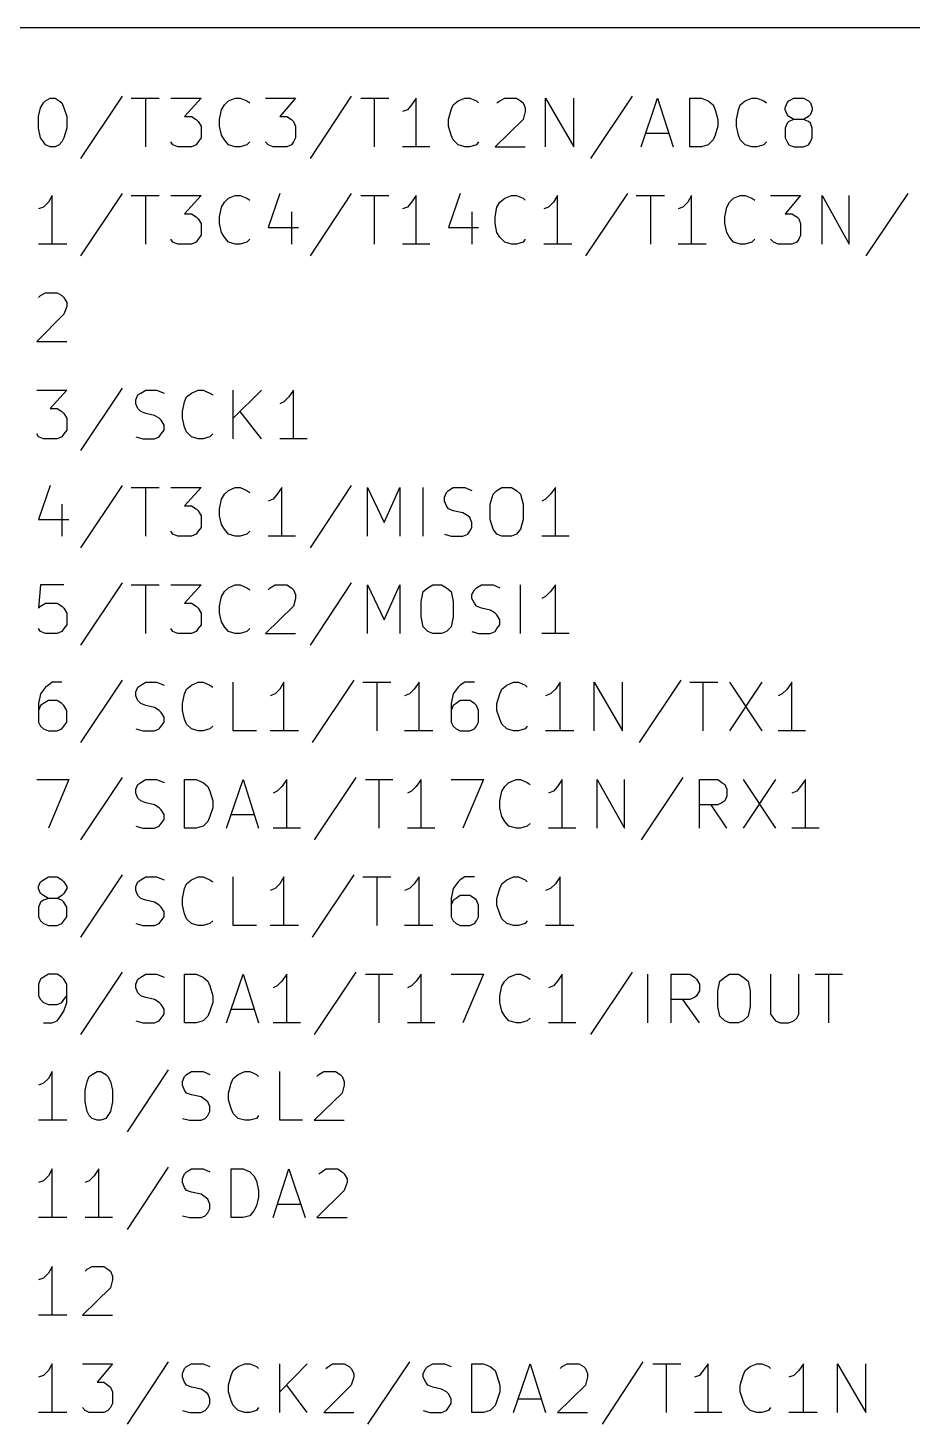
# Model space of a CAD drawing. Extents: x 10 to 584, y -410 to -10.
# Drawn here: x 97.05 to 120.13, y -319.38 to -282.96 of the extents above; entities that cross this region are included whole.
import ezdxf

# ---------------------------------------------------------------- set-up
doc = ezdxf.new("R2010")
doc.units = 0
doc.header["$MEASUREMENT"] = 0
doc.layers.add('BLACK', color=7, linetype='CONTINUOUS')

msp = doc.modelspace()

# ---------------------------------------------------------------- linework, layer by layer
at = {"layer": 'Black'}
for p, q in [((165.862, -282.956), (93.472, -282.956)), ((97.5106, -284.861), (97.6376, -284.785)), ((97.6376, -284.785), (97.7646, -284.785)), ((97.7646, -284.785), (97.8662, -284.861)), ((99.5172, -284.734), (98.425, -286.36)), ((99.7458, -284.785), (100.482, -284.785)), ((100.127, -286.055), (100.127, -284.785)), ((100.787, -284.785), (101.575, -284.785)), ((101.575, -284.785), (101.143, -285.267)), ((102.286, -284.861), (102.464, -284.785)), ((102.464, -284.785), (102.591, -284.785)), ((102.591, -284.785), (102.768, -284.861)), ((103.251, -284.785), (104.038, -284.785)), ((104.038, -284.785), (103.632, -285.267)), ((105.486, -284.734), (104.419, -286.36)), ((105.74, -284.785), (106.477, -284.785)), ((106.096, -286.055), (106.096, -284.785)), ((107.188, -284.785), (107.061, -284.963)), ((107.188, -286.055), (107.188, -284.785)), ((108.28, -284.861), (108.458, -284.785)), ((108.458, -284.785), (108.585, -284.785)), ((108.585, -284.785), (108.763, -284.861)), ((109.372, -284.861), (109.499, -284.785)), ((109.499, -284.785), (109.804, -284.785)), ((109.804, -284.785), (109.906, -284.861)), ((110.566, -286.055), (110.566, -284.785)), ((110.566, -284.785), (111.303, -286.055)), ((111.303, -286.055), (111.303, -284.785)), ((112.827, -284.734), (111.735, -286.36)), ((113.055, -286.055), (113.487, -284.785)), ((113.487, -284.785), (113.894, -286.055)), ((114.325, -286.055), (114.325, -284.785)), ((114.325, -284.785), (114.63, -284.785)), ((114.63, -284.785), (114.808, -284.861)), ((115.773, -284.861), (115.951, -284.785)), ((115.951, -284.785), (116.078, -284.785)), ((116.078, -284.785), (116.256, -284.861)), ((116.916, -284.861), (117.043, -284.785)), ((117.043, -284.785), (117.297, -284.785)), ((117.297, -284.785), (117.424, -284.861)), ((97.3328, -285.267), (97.3836, -285.039)), ((97.3836, -285.039), (97.4598, -284.912)), ((97.4598, -284.912), (97.5106, -284.861)), ((97.8662, -284.861), (97.9424, -284.912)), ((97.9424, -284.912), (97.9932, -285.039)), ((97.9932, -285.039), (98.0694, -285.267)), ((102.057, -285.344), (102.108, -285.09)), ((102.108, -285.09), (102.184, -284.963)), ((102.184, -284.963), (102.286, -284.861)), ((102.768, -284.861), (102.845, -284.912)), ((106.959, -285.09), (106.832, -285.14)), ((107.061, -284.963), (106.959, -285.09)), ((108.026, -285.344), (108.102, -285.09)), ((108.102, -285.09), (108.153, -284.963)), ((108.153, -284.963), (108.28, -284.861)), ((108.763, -284.861), (108.814, -284.912)), ((109.296, -284.912), (109.372, -284.861)), ((109.906, -284.861), (109.982, -284.912)), ((109.982, -284.912), (110.033, -285.039)), ((110.033, -285.14), (109.982, -285.344)), ((110.033, -285.039), (110.033, -285.14)), ((114.808, -284.861), (114.935, -284.963)), ((114.935, -284.963), (114.986, -285.09)), ((114.986, -285.09), (115.062, -285.344)), ((115.545, -285.344), (115.595, -285.09)), ((115.595, -285.09), (115.646, -284.963)), ((115.646, -284.963), (115.773, -284.861)), ((116.256, -284.861), (116.332, -284.912)), ((116.815, -285.039), (116.865, -284.912)), ((116.815, -285.09), (116.815, -285.039)), ((116.865, -285.217), (116.815, -285.09)), ((116.865, -284.912), (116.916, -284.861)), ((117.424, -284.861), (117.475, -284.912)), ((117.475, -284.912), (117.526, -285.039)), ((117.526, -285.09), (117.475, -285.217)), ((117.526, -285.039), (117.526, -285.09)), ((97.3328, -285.572), (97.3328, -285.267)), ((98.0694, -285.267), (98.0694, -285.572)), ((101.143, -285.267), (101.321, -285.267)), ((101.321, -285.267), (101.448, -285.344)), ((101.448, -285.344), (101.498, -285.394)), ((101.498, -285.394), (101.575, -285.521)), ((101.575, -285.521), (101.575, -285.826)), ((102.057, -285.521), (102.057, -285.344)), ((102.108, -285.75), (102.057, -285.521)), ((103.632, -285.267), (103.81, -285.267)), ((103.81, -285.267), (103.937, -285.344)), ((103.937, -285.344), (103.988, -285.394)), ((103.988, -285.394), (104.038, -285.521)), ((104.038, -285.521), (104.038, -285.826)), ((108.026, -285.521), (108.026, -285.344)), ((108.102, -285.75), (108.026, -285.521)), ((109.982, -285.344), (109.245, -286.055)), ((115.062, -285.521), (114.986, -285.75)), ((115.062, -285.344), (115.062, -285.521)), ((115.545, -285.521), (115.545, -285.344)), ((115.595, -285.75), (115.545, -285.521)), ((116.865, -285.445), (116.815, -285.572)), ((116.916, -285.267), (116.865, -285.217)), ((116.916, -285.394), (116.865, -285.445)), ((117.043, -285.344), (116.916, -285.267)), ((117.043, -285.344), (116.916, -285.394)), ((117.297, -285.344), (117.043, -285.344)), ((117.424, -285.267), (117.297, -285.344)), ((117.424, -285.394), (117.297, -285.344)), ((117.475, -285.217), (117.424, -285.267)), ((117.475, -285.445), (117.424, -285.394)), ((117.526, -285.572), (117.475, -285.445)), ((97.3836, -285.826), (97.3328, -285.572)), ((97.4598, -285.928), (97.3836, -285.826)), ((97.5106, -286.004), (97.4598, -285.928)), ((97.9424, -285.928), (97.8662, -286.004)), ((97.9932, -285.826), (97.9424, -285.928)), ((98.0694, -285.572), (97.9932, -285.826)), ((100.838, -286.004), (100.787, -285.928)), ((101.498, -285.928), (101.448, -286.004)), ((101.575, -285.826), (101.498, -285.928)), ((102.184, -285.877), (102.108, -285.75)), ((102.286, -286.004), (102.184, -285.877)), ((102.845, -285.928), (102.768, -286.004)), ((103.327, -286.004), (103.251, -285.928)), ((103.988, -285.928), (103.937, -286.004)), ((104.038, -285.826), (103.988, -285.928)), ((108.153, -285.877), (108.102, -285.75)), ((108.28, -286.004), (108.153, -285.877)), ((108.814, -285.928), (108.763, -286.004)), ((113.182, -285.699), (113.792, -285.699)), ((114.935, -285.877), (114.808, -286.004)), ((114.986, -285.75), (114.935, -285.877)), ((115.646, -285.877), (115.595, -285.75)), ((115.773, -286.004), (115.646, -285.877)), ((116.332, -285.928), (116.256, -286.004)), ((116.815, -285.572), (116.815, -285.826)), ((116.815, -285.826), (116.865, -285.928)), ((116.865, -285.928), (116.916, -286.004)), ((117.424, -286.004), (117.475, -285.928)), ((117.475, -285.928), (117.526, -285.826)), ((117.526, -285.826), (117.526, -285.572)), ((97.6376, -286.055), (97.5106, -286.004)), ((97.7646, -286.055), (97.6376, -286.055)), ((97.8662, -286.004), (97.7646, -286.055)), ((100.965, -286.055), (100.838, -286.004)), ((101.321, -286.055), (100.965, -286.055)), ((101.448, -286.004), (101.321, -286.055)), ((102.464, -286.055), (102.286, -286.004)), ((102.591, -286.055), (102.464, -286.055)), ((102.768, -286.004), (102.591, -286.055)), ((103.454, -286.055), (103.327, -286.004)), ((103.81, -286.055), (103.454, -286.055)), ((103.937, -286.004), (103.81, -286.055)), ((107.544, -286.055), (106.832, -286.055)), ((108.458, -286.055), (108.28, -286.004)), ((108.585, -286.055), (108.458, -286.055)), ((108.763, -286.004), (108.585, -286.055)), ((109.245, -286.055), (110.033, -286.055)), ((114.63, -286.055), (114.325, -286.055)), ((114.808, -286.004), (114.63, -286.055)), ((115.951, -286.055), (115.773, -286.004)), ((116.078, -286.055), (115.951, -286.055)), ((116.256, -286.004), (116.078, -286.055)), ((116.916, -286.004), (117.043, -286.055)), ((117.043, -286.055), (117.297, -286.055)), ((117.297, -286.055), (117.424, -286.004)), ((97.6884, -287.325), (97.5868, -287.503)), ((97.6884, -288.595), (97.6884, -287.325)), ((99.5172, -287.274), (98.425, -288.9)), ((99.7458, -287.325), (100.482, -287.325)), ((100.127, -288.595), (100.127, -287.325)), ((100.787, -287.325), (101.575, -287.325)), ((101.575, -287.325), (101.143, -287.807)), ((102.286, -287.401), (102.464, -287.325)), ((102.464, -287.325), (102.591, -287.325)), ((102.591, -287.325), (102.768, -287.401)), ((103.632, -287.274), (103.327, -288.163)), ((105.486, -287.274), (104.419, -288.9)), ((105.74, -287.325), (106.477, -287.325)), ((106.096, -288.595), (106.096, -287.325)), ((107.188, -287.325), (107.061, -287.503)), ((107.188, -288.595), (107.188, -287.325)), ((108.331, -287.274), (108.026, -288.163)), ((109.499, -287.401), (109.677, -287.325)), ((109.677, -287.325), (109.804, -287.325)), ((109.804, -287.325), (109.982, -287.401)), ((110.871, -287.325), (110.769, -287.503)), ((110.871, -288.595), (110.871, -287.325)), ((112.7, -287.274), (111.608, -288.9)), ((112.928, -287.325), (113.665, -287.325)), ((113.309, -288.595), (113.309, -287.325)), ((114.376, -287.325), (114.275, -287.503)), ((114.376, -288.595), (114.376, -287.325)), ((115.468, -287.401), (115.646, -287.325)), ((115.646, -287.325), (115.773, -287.325)), ((115.773, -287.325), (115.951, -287.401)), ((116.434, -287.325), (117.221, -287.325)), ((117.221, -287.325), (116.815, -287.807)), ((117.78, -288.595), (117.78, -287.325)), ((117.78, -287.325), (118.491, -288.595)), ((118.491, -288.595), (118.491, -287.325)), ((120.015, -287.274), (118.923, -288.9)), ((97.4598, -287.63), (97.3328, -287.68)), ((97.5868, -287.503), (97.4598, -287.63)), ((102.057, -287.884), (102.108, -287.63)), ((102.108, -287.63), (102.184, -287.503)), ((102.184, -287.503), (102.286, -287.401)), ((102.768, -287.401), (102.845, -287.452)), ((106.959, -287.63), (106.832, -287.68)), ((107.061, -287.503), (106.959, -287.63)), ((109.245, -287.884), (109.296, -287.63)), ((109.296, -287.63), (109.372, -287.503)), ((109.372, -287.503), (109.499, -287.401)), ((109.982, -287.401), (110.033, -287.452)), ((110.642, -287.63), (110.515, -287.68)), ((110.769, -287.503), (110.642, -287.63)), ((114.148, -287.63), (114.021, -287.68)), ((114.275, -287.503), (114.148, -287.63)), ((115.24, -287.884), (115.291, -287.63)), ((115.291, -287.63), (115.367, -287.503)), ((115.367, -287.503), (115.468, -287.401)), ((115.951, -287.401), (116.027, -287.452)), ((101.143, -287.807), (101.321, -287.807)), ((101.321, -287.807), (101.448, -287.884)), ((101.448, -287.884), (101.498, -287.934)), ((101.498, -287.934), (101.575, -288.061)), ((101.575, -288.061), (101.575, -288.366)), ((102.057, -288.061), (102.057, -287.884)), ((102.108, -288.29), (102.057, -288.061)), ((103.937, -287.757), (103.937, -288.595)), ((108.636, -287.757), (108.636, -288.595)), ((109.245, -288.061), (109.245, -287.884)), ((109.296, -288.29), (109.245, -288.061)), ((115.24, -288.061), (115.24, -287.884)), ((115.291, -288.29), (115.24, -288.061)), ((116.815, -287.807), (116.992, -287.807)), ((116.992, -287.807), (117.119, -287.884)), ((117.119, -287.884), (117.17, -287.934)), ((117.17, -287.934), (117.221, -288.061)), ((117.221, -288.061), (117.221, -288.366)), ((100.838, -288.544), (100.787, -288.468)), ((101.498, -288.468), (101.448, -288.544)), ((101.575, -288.366), (101.498, -288.468)), ((102.184, -288.417), (102.108, -288.29)), ((102.286, -288.544), (102.184, -288.417)), ((102.845, -288.468), (102.768, -288.544)), ((103.327, -288.163), (104.115, -288.163)), ((108.026, -288.163), (108.814, -288.163)), ((109.372, -288.417), (109.296, -288.29)), ((109.499, -288.544), (109.372, -288.417)), ((110.033, -288.468), (109.982, -288.544)), ((115.367, -288.417), (115.291, -288.29)), ((115.468, -288.544), (115.367, -288.417)), ((116.027, -288.468), (115.951, -288.544)), ((116.51, -288.544), (116.434, -288.468)), ((117.17, -288.468), (117.119, -288.544)), ((117.221, -288.366), (117.17, -288.468)), ((98.0694, -288.595), (97.3328, -288.595)), ((100.965, -288.595), (100.838, -288.544)), ((101.321, -288.595), (100.965, -288.595)), ((101.448, -288.544), (101.321, -288.595)), ((102.464, -288.595), (102.286, -288.544)), ((102.591, -288.595), (102.464, -288.595)), ((102.768, -288.544), (102.591, -288.595)), ((107.544, -288.595), (106.832, -288.595)), ((109.677, -288.595), (109.499, -288.544)), ((109.804, -288.595), (109.677, -288.595)), ((109.982, -288.544), (109.804, -288.595)), ((111.252, -288.595), (110.515, -288.595)), ((114.757, -288.595), (114.021, -288.595)), ((115.646, -288.595), (115.468, -288.544)), ((115.773, -288.595), (115.646, -288.595)), ((115.951, -288.544), (115.773, -288.595)), ((116.637, -288.595), (116.51, -288.544)), ((116.992, -288.595), (116.637, -288.595)), ((117.119, -288.544), (116.992, -288.595)), ((97.3836, -289.941), (97.5106, -289.865)), ((97.5106, -289.865), (97.8154, -289.865)), ((97.8154, -289.865), (97.9424, -289.941)), ((97.3328, -289.992), (97.3836, -289.941)), ((97.9424, -289.941), (97.9932, -289.992)), ((97.9932, -289.992), (98.0694, -290.119)), ((98.0694, -290.22), (97.9932, -290.424)), ((98.0694, -290.119), (98.0694, -290.22)), ((97.9932, -290.424), (97.282, -291.135)), ((97.282, -291.135), (98.0694, -291.135)), ((97.282, -292.405), (98.0694, -292.405)), ((98.0694, -292.405), (97.6376, -292.887)), ((99.5172, -292.354), (98.425, -293.98)), ((99.9236, -292.532), (99.9998, -292.481)), ((99.9998, -292.481), (100.127, -292.405)), ((100.127, -292.405), (100.406, -292.405)), ((100.406, -292.405), (100.609, -292.481)), ((101.194, -292.583), (101.321, -292.481)), ((101.321, -292.481), (101.498, -292.405)), ((101.498, -292.405), (101.625, -292.405)), ((101.625, -292.405), (101.803, -292.481)), ((101.803, -292.481), (101.879, -292.532)), ((102.413, -293.675), (102.413, -292.405)), ((103.149, -292.405), (102.413, -293.141)), ((103.988, -292.405), (103.861, -292.583)), ((103.988, -293.675), (103.988, -292.405)), ((99.8728, -292.659), (99.9236, -292.532)), ((99.8728, -292.76), (99.8728, -292.659)), ((99.9236, -292.887), (99.8728, -292.76)), ((101.092, -292.964), (101.143, -292.71)), ((101.143, -292.71), (101.194, -292.583)), ((103.734, -292.71), (103.632, -292.76)), ((103.861, -292.583), (103.734, -292.71)), ((97.6376, -292.887), (97.8154, -292.887)), ((97.8154, -292.887), (97.9424, -292.964)), ((97.9424, -292.964), (97.9932, -293.014)), ((97.9932, -293.014), (98.0694, -293.141)), ((98.0694, -293.141), (98.0694, -293.446)), ((99.9998, -292.964), (99.9236, -292.887)), ((100.127, -293.014), (99.9998, -292.964)), ((100.355, -293.065), (100.127, -293.014)), ((100.482, -293.141), (100.355, -293.065)), ((100.533, -293.192), (100.482, -293.141)), ((100.609, -293.319), (100.533, -293.192)), ((101.092, -293.141), (101.092, -292.964)), ((101.143, -293.37), (101.092, -293.141)), ((103.149, -293.675), (102.591, -292.964)), ((97.3328, -293.624), (97.282, -293.548)), ((97.9932, -293.548), (97.9424, -293.624)), ((98.0694, -293.446), (97.9932, -293.548)), ((100.482, -293.624), (100.533, -293.548)), ((100.533, -293.548), (100.609, -293.446)), ((100.609, -293.446), (100.609, -293.319)), ((101.194, -293.497), (101.143, -293.37)), ((101.321, -293.624), (101.194, -293.497)), ((101.879, -293.548), (101.803, -293.624)), ((97.4598, -293.675), (97.3328, -293.624)), ((97.8154, -293.675), (97.4598, -293.675)), ((97.9424, -293.624), (97.8154, -293.675)), ((99.8728, -293.624), (100.051, -293.675)), ((100.051, -293.675), (100.355, -293.675)), ((100.355, -293.675), (100.482, -293.624)), ((101.498, -293.675), (101.321, -293.624)), ((101.625, -293.675), (101.498, -293.675)), ((101.803, -293.624), (101.625, -293.675)), ((104.343, -293.675), (103.632, -293.675)), ((97.6376, -294.894), (97.3328, -295.783)), ((99.5172, -294.894), (98.425, -296.52)), ((99.7458, -294.945), (100.482, -294.945)), ((100.127, -296.215), (100.127, -294.945)), ((100.787, -294.945), (101.575, -294.945)), ((101.575, -294.945), (101.143, -295.427)), ((102.184, -295.123), (102.286, -295.021)), ((102.286, -295.021), (102.464, -294.945)), ((102.464, -294.945), (102.591, -294.945)), ((102.591, -294.945), (102.768, -295.021)), ((102.768, -295.021), (102.845, -295.072)), ((103.683, -294.945), (103.556, -295.123)), ((103.683, -296.215), (103.683, -294.945)), ((105.486, -294.894), (104.419, -296.52)), ((105.918, -296.215), (105.918, -294.945)), ((105.918, -294.945), (106.35, -295.859)), ((106.35, -295.859), (106.756, -294.945)), ((106.756, -294.945), (106.756, -296.215)), ((107.366, -296.215), (107.366, -294.945)), ((107.975, -295.072), (108.026, -295.021)), ((108.026, -295.021), (108.153, -294.945)), ((108.153, -294.945), (108.458, -294.945)), ((108.458, -294.945), (108.636, -295.021)), ((109.195, -295.123), (109.296, -295.021)), ((109.296, -295.021), (109.423, -294.945)), ((109.423, -294.945), (109.677, -294.945)), ((109.677, -294.945), (109.804, -295.021)), ((109.804, -295.021), (109.906, -295.123)), ((110.82, -294.945), (110.693, -295.123)), ((110.82, -296.215), (110.82, -294.945)), ((97.9424, -295.377), (97.9424, -296.215)), ((102.057, -295.504), (102.108, -295.25)), ((102.108, -295.25), (102.184, -295.123)), ((103.454, -295.25), (103.327, -295.3)), ((103.556, -295.123), (103.454, -295.25)), ((107.925, -295.199), (107.975, -295.072)), ((107.925, -295.3), (107.925, -295.199)), ((107.975, -295.427), (107.925, -295.3)), ((109.118, -295.377), (109.195, -295.123)), ((109.118, -295.783), (109.118, -295.377)), ((109.906, -295.123), (109.982, -295.377)), ((109.982, -295.377), (109.982, -295.783)), ((110.566, -295.25), (110.465, -295.3)), ((110.693, -295.123), (110.566, -295.25)), ((101.143, -295.427), (101.321, -295.427)), ((101.321, -295.427), (101.448, -295.504)), ((101.448, -295.504), (101.498, -295.554)), ((101.498, -295.554), (101.575, -295.681)), ((101.575, -295.681), (101.575, -295.986)), ((102.057, -295.681), (102.057, -295.504)), ((102.108, -295.91), (102.057, -295.681)), ((108.026, -295.504), (107.975, -295.427)), ((108.153, -295.554), (108.026, -295.504)), ((108.407, -295.605), (108.153, -295.554)), ((108.534, -295.681), (108.407, -295.605)), ((108.585, -295.732), (108.534, -295.681)), ((108.636, -295.859), (108.585, -295.732)), ((97.3328, -295.783), (98.1202, -295.783)), ((100.838, -296.164), (100.787, -296.088)), ((101.498, -296.088), (101.448, -296.164)), ((101.575, -295.986), (101.498, -296.088)), ((102.184, -296.037), (102.108, -295.91)), ((102.286, -296.164), (102.184, -296.037)), ((102.845, -296.088), (102.768, -296.164)), ((108.534, -296.164), (108.585, -296.088)), ((108.585, -296.088), (108.636, -295.986)), ((108.636, -295.986), (108.636, -295.859)), ((109.195, -296.037), (109.118, -295.783)), ((109.296, -296.164), (109.195, -296.037)), ((109.906, -296.037), (109.804, -296.164)), ((109.982, -295.783), (109.906, -296.037)), ((100.965, -296.215), (100.838, -296.164)), ((101.321, -296.215), (100.965, -296.215)), ((101.448, -296.164), (101.321, -296.215)), ((102.464, -296.215), (102.286, -296.164)), ((102.591, -296.215), (102.464, -296.215)), ((102.768, -296.164), (102.591, -296.215)), ((104.038, -296.215), (103.327, -296.215)), ((107.925, -296.164), (108.102, -296.215)), ((108.102, -296.215), (108.407, -296.215)), ((108.407, -296.215), (108.534, -296.164)), ((109.423, -296.215), (109.296, -296.164)), ((109.677, -296.215), (109.423, -296.215)), ((109.804, -296.164), (109.677, -296.215)), ((111.176, -296.215), (110.465, -296.215)), ((97.3836, -297.485), (97.3328, -298.094)), ((97.9932, -297.485), (97.3836, -297.485)), ((99.5172, -297.434), (98.425, -299.06)), ((99.7458, -297.485), (100.482, -297.485)), ((100.127, -298.755), (100.127, -297.485)), ((100.787, -297.485), (101.575, -297.485)), ((101.575, -297.485), (101.143, -297.967)), ((102.184, -297.663), (102.286, -297.561)), ((102.286, -297.561), (102.464, -297.485)), ((102.464, -297.485), (102.591, -297.485)), ((102.591, -297.485), (102.768, -297.561)), ((102.768, -297.561), (102.845, -297.612)), ((103.327, -297.612), (103.378, -297.561)), ((103.378, -297.561), (103.505, -297.485)), ((103.505, -297.485), (103.81, -297.485)), ((103.81, -297.485), (103.937, -297.561)), ((103.937, -297.561), (103.988, -297.612)), ((105.486, -297.434), (104.419, -299.06)), ((105.918, -298.755), (105.918, -297.485)), ((105.918, -297.485), (106.35, -298.399)), ((106.35, -298.399), (106.756, -297.485)), ((106.756, -297.485), (106.756, -298.755)), ((107.366, -297.663), (107.493, -297.561)), ((107.493, -297.561), (107.62, -297.485)), ((107.62, -297.485), (107.848, -297.485)), ((107.848, -297.485), (107.975, -297.561)), ((107.975, -297.561), (108.102, -297.663)), ((108.712, -297.612), (108.763, -297.561)), ((108.763, -297.561), (108.89, -297.485)), ((108.89, -297.485), (109.195, -297.485)), ((109.195, -297.485), (109.372, -297.561)), ((109.906, -298.755), (109.906, -297.485)), ((110.82, -297.485), (110.693, -297.663)), ((110.82, -298.755), (110.82, -297.485)), ((102.057, -298.044), (102.108, -297.79)), ((102.108, -297.79), (102.184, -297.663)), ((103.988, -297.612), (104.038, -297.739)), ((104.038, -297.84), (103.988, -298.044)), ((104.038, -297.739), (104.038, -297.84)), ((107.315, -297.917), (107.366, -297.663)), ((107.315, -298.323), (107.315, -297.917)), ((108.102, -297.663), (108.153, -297.917)), ((108.153, -297.917), (108.153, -298.323)), ((108.636, -297.739), (108.712, -297.612)), ((108.636, -297.84), (108.636, -297.739)), ((108.712, -297.967), (108.636, -297.84)), ((110.566, -297.79), (110.465, -297.84)), ((110.693, -297.663), (110.566, -297.79)), ((97.3328, -298.094), (97.3836, -298.044)), ((97.3836, -298.044), (97.5106, -297.967)), ((97.5106, -297.967), (97.8154, -297.967)), ((97.8154, -297.967), (97.9424, -298.044)), ((97.9424, -298.044), (97.9932, -298.094)), ((97.9932, -298.094), (98.0694, -298.221)), ((98.0694, -298.221), (98.0694, -298.526)), ((101.143, -297.967), (101.321, -297.967)), ((101.321, -297.967), (101.448, -298.044)), ((101.448, -298.044), (101.498, -298.094)), ((101.498, -298.094), (101.575, -298.221)), ((101.575, -298.221), (101.575, -298.526)), ((102.057, -298.221), (102.057, -298.044)), ((102.108, -298.45), (102.057, -298.221)), ((103.988, -298.044), (103.251, -298.755)), ((108.763, -298.044), (108.712, -297.967)), ((108.89, -298.094), (108.763, -298.044)), ((109.118, -298.145), (108.89, -298.094)), ((109.245, -298.221), (109.118, -298.145)), ((109.296, -298.272), (109.245, -298.221)), ((109.372, -298.399), (109.296, -298.272)), ((97.3836, -298.704), (97.3328, -298.628)), ((97.9932, -298.628), (97.9424, -298.704)), ((98.0694, -298.526), (97.9932, -298.628)), ((100.838, -298.704), (100.787, -298.628)), ((101.498, -298.628), (101.448, -298.704)), ((101.575, -298.526), (101.498, -298.628)), ((102.184, -298.577), (102.108, -298.45)), ((102.286, -298.704), (102.184, -298.577)), ((102.845, -298.628), (102.768, -298.704)), ((107.366, -298.577), (107.315, -298.323)), ((107.493, -298.704), (107.366, -298.577)), ((108.102, -298.577), (107.975, -298.704)), ((108.153, -298.323), (108.102, -298.577)), ((109.245, -298.704), (109.296, -298.628)), ((109.296, -298.628), (109.372, -298.526)), ((109.372, -298.526), (109.372, -298.399)), ((97.5106, -298.755), (97.3836, -298.704)), ((97.8154, -298.755), (97.5106, -298.755)), ((97.9424, -298.704), (97.8154, -298.755)), ((100.965, -298.755), (100.838, -298.704)), ((101.321, -298.755), (100.965, -298.755)), ((101.448, -298.704), (101.321, -298.755)), ((102.464, -298.755), (102.286, -298.704)), ((102.591, -298.755), (102.464, -298.755)), ((102.768, -298.704), (102.591, -298.755)), ((103.251, -298.755), (104.038, -298.755)), ((107.62, -298.755), (107.493, -298.704)), ((107.848, -298.755), (107.62, -298.755)), ((107.975, -298.704), (107.848, -298.755)), ((108.636, -298.704), (108.814, -298.755)), ((108.814, -298.755), (109.118, -298.755)), ((109.118, -298.755), (109.245, -298.704)), ((111.176, -298.755), (110.465, -298.755)), ((97.5868, -300.101), (97.5106, -300.152)), ((97.6884, -300.025), (97.5868, -300.101)), ((97.9424, -300.025), (97.6884, -300.025)), ((99.5172, -299.974), (98.425, -301.6)), ((99.9236, -300.152), (99.9998, -300.101)), ((99.9998, -300.101), (100.127, -300.025)), ((100.127, -300.025), (100.406, -300.025)), ((100.406, -300.025), (100.609, -300.101)), ((101.194, -300.203), (101.321, -300.101)), ((101.321, -300.101), (101.498, -300.025)), ((101.498, -300.025), (101.625, -300.025)), ((101.625, -300.025), (101.803, -300.101)), ((101.803, -300.101), (101.879, -300.152)), ((102.413, -301.295), (102.413, -300.025)), ((103.734, -300.025), (103.632, -300.203)), ((103.734, -301.295), (103.734, -300.025)), ((105.562, -299.974), (104.47, -301.6)), ((105.791, -300.025), (106.528, -300.025)), ((106.172, -301.295), (106.172, -300.025)), ((107.264, -300.025), (107.137, -300.203)), ((107.264, -301.295), (107.264, -300.025)), ((108.331, -300.101), (108.28, -300.152)), ((108.458, -300.025), (108.331, -300.101)), ((108.712, -300.025), (108.458, -300.025)), ((109.423, -300.203), (109.55, -300.101)), ((109.55, -300.101), (109.728, -300.025)), ((109.728, -300.025), (109.855, -300.025)), ((109.855, -300.025), (110.033, -300.101)), ((110.033, -300.101), (110.084, -300.152)), ((110.947, -300.025), (110.82, -300.203)), ((110.947, -301.295), (110.947, -300.025)), ((111.836, -301.295), (111.836, -300.025)), ((111.836, -300.025), (112.573, -301.295)), ((112.573, -301.295), (112.573, -300.025)), ((114.097, -299.974), (113.005, -301.6)), ((114.325, -300.025), (115.062, -300.025)), ((114.681, -301.295), (114.681, -300.025)), ((115.367, -300.025), (116.205, -301.295)), ((116.205, -300.025), (115.367, -301.295)), ((116.992, -300.025), (116.865, -300.203)), ((116.992, -301.295), (116.992, -300.025)), ((97.3836, -300.33), (97.3328, -300.584)), ((97.5106, -300.152), (97.3836, -300.33)), ((99.8728, -300.279), (99.9236, -300.152)), ((99.8728, -300.38), (99.8728, -300.279)), ((99.9236, -300.507), (99.8728, -300.38)), ((101.092, -300.584), (101.143, -300.33)), ((101.143, -300.33), (101.194, -300.203)), ((103.505, -300.33), (103.378, -300.38)), ((103.632, -300.203), (103.505, -300.33)), ((107.01, -300.33), (106.883, -300.38)), ((107.137, -300.203), (107.01, -300.33)), ((108.153, -300.33), (108.102, -300.584)), ((108.28, -300.152), (108.153, -300.33)), ((109.296, -300.584), (109.372, -300.33)), ((109.372, -300.33), (109.423, -300.203)), ((110.693, -300.33), (110.566, -300.38)), ((110.82, -300.203), (110.693, -300.33)), ((116.738, -300.33), (116.637, -300.38)), ((116.865, -300.203), (116.738, -300.33)), ((97.3328, -300.584), (97.3328, -301.066)), ((97.3836, -300.634), (97.3328, -300.761)), ((97.4598, -300.584), (97.3836, -300.634)), ((97.5868, -300.507), (97.4598, -300.584)), ((97.8154, -300.507), (97.5868, -300.507)), ((97.9424, -300.584), (97.8154, -300.507)), ((97.9932, -300.634), (97.9424, -300.584)), ((98.0694, -300.761), (97.9932, -300.634)), ((98.0694, -301.066), (98.0694, -300.761)), ((99.9998, -300.584), (99.9236, -300.507)), ((100.127, -300.634), (99.9998, -300.584)), ((100.355, -300.685), (100.127, -300.634)), ((100.482, -300.761), (100.355, -300.685)), ((100.533, -300.812), (100.482, -300.761)), ((100.609, -300.939), (100.533, -300.812)), ((101.092, -300.761), (101.092, -300.584)), ((101.143, -300.99), (101.092, -300.761)), ((108.102, -300.584), (108.102, -301.066)), ((108.153, -300.634), (108.102, -300.761)), ((108.229, -300.584), (108.153, -300.634)), ((108.331, -300.507), (108.229, -300.584)), ((108.585, -300.507), (108.331, -300.507)), ((108.712, -300.584), (108.585, -300.507)), ((108.763, -300.634), (108.712, -300.584)), ((108.814, -300.761), (108.763, -300.634)), ((108.814, -301.066), (108.814, -300.761)), ((109.296, -300.761), (109.296, -300.584)), ((109.372, -300.99), (109.296, -300.761)), ((97.3328, -301.066), (97.3836, -301.168)), ((97.3836, -301.168), (97.4598, -301.244)), ((97.9424, -301.244), (97.9932, -301.168)), ((97.9932, -301.168), (98.0694, -301.066)), ((100.482, -301.244), (100.533, -301.168)), ((100.533, -301.168), (100.609, -301.066)), ((100.609, -301.066), (100.609, -300.939)), ((101.194, -301.117), (101.143, -300.99)), ((101.321, -301.244), (101.194, -301.117)), ((101.879, -301.168), (101.803, -301.244)), ((108.102, -301.066), (108.153, -301.168)), ((108.153, -301.168), (108.229, -301.244)), ((108.712, -301.244), (108.763, -301.168)), ((108.763, -301.168), (108.814, -301.066)), ((109.423, -301.117), (109.372, -300.99)), ((109.55, -301.244), (109.423, -301.117)), ((110.084, -301.168), (110.033, -301.244)), ((97.4598, -301.244), (97.5868, -301.295)), ((97.5868, -301.295), (97.8154, -301.295)), ((97.8154, -301.295), (97.9424, -301.244)), ((99.8728, -301.244), (100.051, -301.295)), ((100.051, -301.295), (100.355, -301.295)), ((100.355, -301.295), (100.482, -301.244)), ((101.498, -301.295), (101.321, -301.244)), ((101.625, -301.295), (101.498, -301.295)), ((101.803, -301.244), (101.625, -301.295)), ((103.022, -301.295), (102.413, -301.295)), ((104.115, -301.295), (103.378, -301.295)), ((107.62, -301.295), (106.883, -301.295)), ((108.229, -301.244), (108.331, -301.295)), ((108.331, -301.295), (108.585, -301.295)), ((108.585, -301.295), (108.712, -301.244)), ((109.728, -301.295), (109.55, -301.244)), ((109.855, -301.295), (109.728, -301.295)), ((110.033, -301.244), (109.855, -301.295)), ((111.303, -301.295), (110.566, -301.295)), ((117.348, -301.295), (116.637, -301.295)), ((97.282, -302.565), (98.1202, -302.565)), ((98.1202, -302.565), (97.5868, -303.835)), ((99.5172, -302.514), (98.425, -304.14)), ((99.9236, -302.692), (99.9998, -302.641)), ((99.9998, -302.641), (100.127, -302.565)), ((100.127, -302.565), (100.406, -302.565)), ((100.406, -302.565), (100.609, -302.641)), ((101.143, -303.835), (101.143, -302.565)), ((101.143, -302.565), (101.448, -302.565)), ((101.448, -302.565), (101.625, -302.641)), ((101.625, -302.641), (101.752, -302.743)), ((102.235, -303.835), (102.667, -302.565)), ((102.667, -302.565), (103.073, -303.835)), ((103.81, -302.565), (103.683, -302.743)), ((103.81, -303.835), (103.81, -302.565)), ((105.613, -302.514), (104.521, -304.14)), ((105.867, -302.565), (106.578, -302.565)), ((106.223, -303.835), (106.223, -302.565)), ((107.315, -302.565), (107.188, -302.743)), ((107.315, -303.835), (107.315, -302.565)), ((108.102, -302.565), (108.941, -302.565)), ((108.941, -302.565), (108.407, -303.835)), ((109.499, -302.743), (109.601, -302.641)), ((109.601, -302.641), (109.804, -302.565)), ((109.804, -302.565), (109.906, -302.565)), ((109.906, -302.565), (110.084, -302.641)), ((110.084, -302.641), (110.16, -302.692)), ((110.998, -302.565), (110.871, -302.743)), ((110.998, -303.835), (110.998, -302.565)), ((111.912, -303.835), (111.912, -302.565)), ((111.912, -302.565), (112.624, -303.835)), ((112.624, -303.835), (112.624, -302.565)), ((114.148, -302.514), (113.055, -304.14)), ((114.579, -303.835), (114.579, -302.565)), ((114.579, -302.565), (115.062, -302.565)), ((115.062, -302.565), (115.164, -302.641)), ((115.164, -302.641), (115.24, -302.692)), ((115.722, -302.565), (116.561, -303.835)), ((116.561, -302.565), (115.722, -303.835)), ((117.348, -302.565), (117.221, -302.743)), ((117.348, -303.835), (117.348, -302.565)), ((99.8728, -302.819), (99.9236, -302.692)), ((99.8728, -302.92), (99.8728, -302.819)), ((99.9236, -303.047), (99.8728, -302.92)), ((99.9998, -303.124), (99.9236, -303.047)), ((101.752, -302.743), (101.803, -302.87)), ((101.803, -302.87), (101.879, -303.124)), ((103.556, -302.87), (103.454, -302.92)), ((103.683, -302.743), (103.556, -302.87)), ((107.061, -302.87), (106.959, -302.92)), ((107.188, -302.743), (107.061, -302.87)), ((109.372, -303.124), (109.423, -302.87)), ((109.423, -302.87), (109.499, -302.743)), ((110.769, -302.87), (110.642, -302.92)), ((110.871, -302.743), (110.769, -302.87)), ((115.24, -302.692), (115.291, -302.819)), ((115.291, -302.997), (115.24, -303.124)), ((115.291, -302.819), (115.291, -302.997)), ((117.119, -302.87), (116.992, -302.92)), ((117.221, -302.743), (117.119, -302.87)), ((100.127, -303.174), (99.9998, -303.124)), ((100.355, -303.225), (100.127, -303.174)), ((100.482, -303.301), (100.355, -303.225)), ((100.533, -303.352), (100.482, -303.301)), ((100.609, -303.479), (100.533, -303.352)), ((101.879, -303.301), (101.803, -303.53)), ((101.879, -303.124), (101.879, -303.301)), ((109.372, -303.301), (109.372, -303.124)), ((109.423, -303.53), (109.372, -303.301)), ((115.062, -303.225), (114.579, -303.225)), ((115.291, -303.835), (114.884, -303.225)), ((115.164, -303.174), (115.062, -303.225)), ((115.24, -303.124), (115.164, -303.174)), ((100.482, -303.784), (100.533, -303.708)), ((100.533, -303.708), (100.609, -303.606)), ((100.609, -303.606), (100.609, -303.479)), ((101.752, -303.657), (101.625, -303.784)), ((101.803, -303.53), (101.752, -303.657)), ((102.362, -303.479), (102.946, -303.479)), ((109.499, -303.657), (109.423, -303.53)), ((109.601, -303.784), (109.499, -303.657)), ((110.16, -303.708), (110.084, -303.784)), ((99.8728, -303.784), (100.051, -303.835)), ((100.051, -303.835), (100.355, -303.835)), ((100.355, -303.835), (100.482, -303.784)), ((101.448, -303.835), (101.143, -303.835)), ((101.625, -303.784), (101.448, -303.835)), ((104.165, -303.835), (103.454, -303.835)), ((107.671, -303.835), (106.959, -303.835)), ((109.804, -303.835), (109.601, -303.784)), ((109.906, -303.835), (109.804, -303.835)), ((110.084, -303.784), (109.906, -303.835)), ((111.354, -303.835), (110.642, -303.835)), ((117.704, -303.835), (116.992, -303.835)), ((97.3328, -305.359), (97.3836, -305.232)), ((97.3836, -305.232), (97.4598, -305.181)), ((97.4598, -305.181), (97.5868, -305.105)), ((97.5868, -305.105), (97.8154, -305.105)), ((97.8154, -305.105), (97.9424, -305.181)), ((97.9424, -305.181), (97.9932, -305.232)), ((97.9932, -305.232), (98.0694, -305.359)), ((99.5172, -305.054), (98.425, -306.68)), ((99.8728, -305.359), (99.9236, -305.232)), ((99.9236, -305.232), (99.9998, -305.181)), ((99.9998, -305.181), (100.127, -305.105)), ((100.127, -305.105), (100.406, -305.105)), ((100.406, -305.105), (100.609, -305.181)), ((101.194, -305.283), (101.321, -305.181)), ((101.321, -305.181), (101.498, -305.105)), ((101.498, -305.105), (101.625, -305.105)), ((101.625, -305.105), (101.803, -305.181)), ((101.803, -305.181), (101.879, -305.232)), ((102.413, -306.375), (102.413, -305.105)), ((103.734, -305.105), (103.632, -305.283)), ((103.734, -306.375), (103.734, -305.105)), ((105.562, -305.054), (104.47, -306.68)), ((105.791, -305.105), (106.528, -305.105)), ((106.172, -306.375), (106.172, -305.105)), ((107.264, -305.105), (107.137, -305.283)), ((107.264, -306.375), (107.264, -305.105)), ((108.28, -305.232), (108.153, -305.41)), ((108.331, -305.181), (108.28, -305.232)), ((108.458, -305.105), (108.331, -305.181)), ((108.712, -305.105), (108.458, -305.105)), ((109.423, -305.283), (109.55, -305.181)), ((109.55, -305.181), (109.728, -305.105)), ((109.728, -305.105), (109.855, -305.105)), ((109.855, -305.105), (110.033, -305.181)), ((110.033, -305.181), (110.084, -305.232)), ((110.947, -305.105), (110.82, -305.283)), ((110.947, -306.375), (110.947, -305.105)), ((97.3328, -305.41), (97.3328, -305.359)), ((97.3836, -305.537), (97.3328, -305.41)), ((97.4598, -305.587), (97.3836, -305.537)), ((97.5868, -305.664), (97.4598, -305.587)), ((97.9424, -305.587), (97.8154, -305.664)), ((97.9932, -305.537), (97.9424, -305.587)), ((98.0694, -305.41), (97.9932, -305.537)), ((98.0694, -305.359), (98.0694, -305.41)), ((99.8728, -305.46), (99.8728, -305.359)), ((99.9236, -305.587), (99.8728, -305.46)), ((99.9998, -305.664), (99.9236, -305.587)), ((101.092, -305.664), (101.143, -305.41)), ((101.143, -305.41), (101.194, -305.283)), ((103.505, -305.41), (103.378, -305.46)), ((103.632, -305.283), (103.505, -305.41)), ((107.01, -305.41), (106.883, -305.46)), ((107.137, -305.283), (107.01, -305.41)), ((108.153, -305.41), (108.102, -305.664)), ((108.331, -305.587), (108.229, -305.664)), ((108.585, -305.587), (108.331, -305.587)), ((108.712, -305.664), (108.585, -305.587)), ((109.296, -305.664), (109.372, -305.41)), ((109.372, -305.41), (109.423, -305.283)), ((110.693, -305.41), (110.566, -305.46)), ((110.82, -305.283), (110.693, -305.41)), ((97.3836, -305.765), (97.3328, -305.892)), ((97.3328, -305.892), (97.3328, -306.146)), ((97.4598, -305.714), (97.3836, -305.765)), ((97.5868, -305.664), (97.4598, -305.714)), ((97.8154, -305.664), (97.5868, -305.664)), ((97.9424, -305.714), (97.8154, -305.664)), ((97.9932, -305.765), (97.9424, -305.714)), ((98.0694, -305.892), (97.9932, -305.765)), ((98.0694, -306.146), (98.0694, -305.892)), ((100.127, -305.714), (99.9998, -305.664)), ((100.355, -305.765), (100.127, -305.714)), ((100.482, -305.841), (100.355, -305.765)), ((100.533, -305.892), (100.482, -305.841)), ((100.609, -306.019), (100.533, -305.892)), ((101.092, -305.841), (101.092, -305.664)), ((101.143, -306.07), (101.092, -305.841)), ((108.102, -305.664), (108.102, -306.146)), ((108.153, -305.714), (108.102, -305.841)), ((108.229, -305.664), (108.153, -305.714)), ((108.763, -305.714), (108.712, -305.664)), ((108.814, -305.841), (108.763, -305.714)), ((108.814, -306.146), (108.814, -305.841)), ((109.296, -305.841), (109.296, -305.664)), ((109.372, -306.07), (109.296, -305.841)), ((97.3328, -306.146), (97.3836, -306.248)), ((97.3836, -306.248), (97.4598, -306.324)), ((97.4598, -306.324), (97.5868, -306.375)), ((97.8154, -306.375), (97.9424, -306.324)), ((97.9424, -306.324), (97.9932, -306.248)), ((97.9932, -306.248), (98.0694, -306.146)), ((99.8728, -306.324), (100.051, -306.375)), ((100.355, -306.375), (100.482, -306.324)), ((100.482, -306.324), (100.533, -306.248)), ((100.533, -306.248), (100.609, -306.146)), ((100.609, -306.146), (100.609, -306.019)), ((101.194, -306.197), (101.143, -306.07)), ((101.321, -306.324), (101.194, -306.197)), ((101.498, -306.375), (101.321, -306.324)), ((101.803, -306.324), (101.625, -306.375)), ((101.879, -306.248), (101.803, -306.324)), ((108.102, -306.146), (108.153, -306.248)), ((108.153, -306.248), (108.229, -306.324)), ((108.229, -306.324), (108.331, -306.375)), ((108.585, -306.375), (108.712, -306.324)), ((108.712, -306.324), (108.763, -306.248)), ((108.763, -306.248), (108.814, -306.146)), ((109.423, -306.197), (109.372, -306.07)), ((109.55, -306.324), (109.423, -306.197)), ((109.728, -306.375), (109.55, -306.324)), ((110.033, -306.324), (109.855, -306.375)), ((110.084, -306.248), (110.033, -306.324)), ((97.5868, -306.375), (97.8154, -306.375)), ((100.051, -306.375), (100.355, -306.375)), ((101.625, -306.375), (101.498, -306.375)), ((103.022, -306.375), (102.413, -306.375)), ((104.115, -306.375), (103.378, -306.375)), ((107.62, -306.375), (106.883, -306.375)), ((108.331, -306.375), (108.585, -306.375)), ((109.855, -306.375), (109.728, -306.375)), ((111.303, -306.375), (110.566, -306.375)), ((97.3836, -307.772), (97.3328, -307.899)), ((97.4598, -307.721), (97.3836, -307.772)), ((97.5868, -307.645), (97.4598, -307.721)), ((97.8154, -307.645), (97.5868, -307.645)), ((97.9424, -307.721), (97.8154, -307.645)), ((97.9932, -307.772), (97.9424, -307.721)), ((98.0694, -307.899), (97.9932, -307.772)), ((99.5172, -307.594), (98.425, -309.22)), ((99.8728, -307.899), (99.9236, -307.772)), ((99.9236, -307.772), (99.9998, -307.721)), ((99.9998, -307.721), (100.127, -307.645)), ((100.127, -307.645), (100.406, -307.645)), ((100.406, -307.645), (100.609, -307.721)), ((101.143, -308.915), (101.143, -307.645)), ((101.143, -307.645), (101.448, -307.645)), ((101.448, -307.645), (101.625, -307.721)), ((101.625, -307.721), (101.752, -307.823)), ((102.235, -308.915), (102.667, -307.645)), ((102.667, -307.645), (103.073, -308.915)), ((103.81, -307.645), (103.683, -307.823)), ((103.81, -308.915), (103.81, -307.645)), ((105.613, -307.594), (104.521, -309.22)), ((105.867, -307.645), (106.578, -307.645)), ((106.223, -308.915), (106.223, -307.645)), ((107.315, -307.645), (107.188, -307.823)), ((107.315, -308.915), (107.315, -307.645)), ((108.102, -307.645), (108.941, -307.645)), ((108.941, -307.645), (108.407, -308.915)), ((109.499, -307.823), (109.601, -307.721)), ((109.601, -307.721), (109.804, -307.645)), ((109.804, -307.645), (109.906, -307.645)), ((109.906, -307.645), (110.084, -307.721)), ((110.084, -307.721), (110.16, -307.772)), ((110.998, -307.645), (110.871, -307.823)), ((110.998, -308.915), (110.998, -307.645)), ((112.827, -307.594), (111.735, -309.22)), ((113.233, -308.915), (113.233, -307.645)), ((113.843, -308.915), (113.843, -307.645)), ((113.843, -307.645), (114.325, -307.645)), ((114.325, -307.645), (114.452, -307.721)), ((114.452, -307.721), (114.503, -307.772)), ((114.503, -307.772), (114.579, -307.899)), ((115.113, -307.823), (115.24, -307.721)), ((115.24, -307.721), (115.367, -307.645)), ((115.367, -307.645), (115.595, -307.645)), ((115.595, -307.645), (115.722, -307.721)), ((115.722, -307.721), (115.849, -307.823)), ((116.434, -307.645), (116.434, -308.686)), ((117.17, -308.686), (117.17, -307.645)), ((117.602, -307.645), (118.313, -307.645)), ((117.958, -308.915), (117.958, -307.645)), ((97.3328, -307.899), (97.3328, -308.204)), ((98.0694, -308.381), (98.0694, -307.899)), ((99.8728, -308), (99.8728, -307.899)), ((99.9236, -308.127), (99.8728, -308)), ((99.9998, -308.204), (99.9236, -308.127)), ((101.752, -307.823), (101.803, -307.95)), ((101.803, -307.95), (101.879, -308.204)), ((103.556, -307.95), (103.454, -308)), ((103.683, -307.823), (103.556, -307.95)), ((107.061, -307.95), (106.959, -308)), ((107.188, -307.823), (107.061, -307.95)), ((109.372, -308.204), (109.423, -307.95)), ((109.423, -307.95), (109.499, -307.823)), ((110.769, -307.95), (110.642, -308)), ((110.871, -307.823), (110.769, -307.95)), ((114.579, -308.077), (114.503, -308.204)), ((114.579, -307.899), (114.579, -308.077)), ((115.062, -308.077), (115.113, -307.823)), ((115.062, -308.483), (115.062, -308.077)), ((115.849, -307.823), (115.9, -308.077)), ((115.9, -308.077), (115.9, -308.483)), ((97.3328, -308.204), (97.3836, -308.305)), ((97.3836, -308.305), (97.4598, -308.381)), ((97.4598, -308.381), (97.5868, -308.432)), ((97.5868, -308.432), (97.8154, -308.432)), ((97.8154, -308.432), (97.9424, -308.381)), ((97.9424, -308.381), (97.9932, -308.305)), ((97.9932, -308.305), (98.0694, -308.204)), ((97.9932, -308.61), (98.0694, -308.381)), ((100.127, -308.254), (99.9998, -308.204)), ((100.355, -308.305), (100.127, -308.254)), ((100.482, -308.381), (100.355, -308.305)), ((100.533, -308.432), (100.482, -308.381)), ((100.609, -308.559), (100.533, -308.432)), ((101.879, -308.381), (101.803, -308.61)), ((101.879, -308.204), (101.879, -308.381)), ((109.372, -308.381), (109.372, -308.204)), ((109.423, -308.61), (109.372, -308.381)), ((114.325, -308.305), (113.843, -308.305)), ((114.579, -308.915), (114.148, -308.305)), ((114.452, -308.254), (114.325, -308.305)), ((114.503, -308.204), (114.452, -308.254)), ((115.113, -308.737), (115.062, -308.483)), ((115.9, -308.483), (115.849, -308.737)), ((97.6884, -308.915), (97.8154, -308.864)), ((97.8154, -308.864), (97.8662, -308.788)), ((97.8662, -308.788), (97.9932, -308.61)), ((99.8728, -308.864), (100.051, -308.915)), ((100.355, -308.915), (100.482, -308.864)), ((100.482, -308.864), (100.533, -308.788)), ((100.533, -308.788), (100.609, -308.686)), ((100.609, -308.686), (100.609, -308.559)), ((101.625, -308.864), (101.448, -308.915)), ((101.752, -308.737), (101.625, -308.864)), ((101.803, -308.61), (101.752, -308.737)), ((102.362, -308.559), (102.946, -308.559)), ((109.499, -308.737), (109.423, -308.61)), ((109.601, -308.864), (109.499, -308.737)), ((109.804, -308.915), (109.601, -308.864)), ((110.084, -308.864), (109.906, -308.915)), ((110.16, -308.788), (110.084, -308.864)), ((115.24, -308.864), (115.113, -308.737)), ((115.367, -308.915), (115.24, -308.864)), ((115.722, -308.864), (115.595, -308.915)), ((115.849, -308.737), (115.722, -308.864)), ((116.434, -308.686), (116.51, -308.788)), ((116.51, -308.788), (116.561, -308.864)), ((116.561, -308.864), (116.688, -308.915)), ((116.916, -308.915), (117.043, -308.864)), ((117.043, -308.864), (117.119, -308.788)), ((117.119, -308.788), (117.17, -308.686)), ((97.4598, -308.915), (97.6884, -308.915)), ((100.051, -308.915), (100.355, -308.915)), ((101.448, -308.915), (101.143, -308.915)), ((104.165, -308.915), (103.454, -308.915)), ((107.671, -308.915), (106.959, -308.915)), ((109.906, -308.915), (109.804, -308.915)), ((111.354, -308.915), (110.642, -308.915)), ((115.595, -308.915), (115.367, -308.915)), ((116.688, -308.915), (116.916, -308.915)), ((97.6884, -310.185), (97.5868, -310.363)), ((97.6884, -311.455), (97.6884, -310.185)), ((98.6028, -310.439), (98.6536, -310.312)), ((98.6536, -310.312), (98.7298, -310.261)), ((98.7298, -310.261), (98.8568, -310.185)), ((98.8568, -310.185), (98.9584, -310.185)), ((98.9584, -310.185), (99.0854, -310.261)), ((99.0854, -310.261), (99.1362, -310.312)), ((99.1362, -310.312), (99.2124, -310.439)), ((100.711, -310.134), (99.6442, -311.76)), ((101.092, -310.439), (101.143, -310.312)), ((101.143, -310.312), (101.194, -310.261)), ((101.194, -310.261), (101.321, -310.185)), ((101.321, -310.185), (101.625, -310.185)), ((101.625, -310.185), (101.803, -310.261)), ((102.413, -310.363), (102.54, -310.261)), ((102.54, -310.261), (102.718, -310.185)), ((102.718, -310.185), (102.845, -310.185)), ((102.845, -310.185), (103.022, -310.261)), ((103.022, -310.261), (103.073, -310.312)), ((103.632, -311.455), (103.632, -310.185)), ((104.597, -310.312), (104.648, -310.261)), ((104.648, -310.261), (104.775, -310.185)), ((104.775, -310.185), (105.08, -310.185)), ((105.08, -310.185), (105.207, -310.261)), ((105.207, -310.261), (105.258, -310.312)), ((105.258, -310.312), (105.308, -310.439)), ((97.4598, -310.49), (97.3328, -310.54)), ((97.5868, -310.363), (97.4598, -310.49)), ((98.552, -310.667), (98.6028, -310.439)), ((98.552, -310.972), (98.552, -310.667)), ((99.2124, -310.439), (99.2632, -310.667)), ((99.2632, -310.667), (99.2632, -310.972)), ((101.092, -310.54), (101.092, -310.439)), ((101.143, -310.667), (101.092, -310.54)), ((101.194, -310.744), (101.143, -310.667)), ((102.286, -310.744), (102.362, -310.49)), ((102.362, -310.49), (102.413, -310.363)), ((105.308, -310.54), (105.258, -310.744)), ((105.308, -310.439), (105.308, -310.54)), ((98.6028, -311.226), (98.552, -310.972)), ((99.2632, -310.972), (99.2124, -311.226)), ((101.321, -310.794), (101.194, -310.744)), ((101.575, -310.845), (101.321, -310.794)), ((101.676, -310.921), (101.575, -310.845)), ((101.752, -310.972), (101.676, -310.921)), ((101.803, -311.099), (101.752, -310.972)), ((102.286, -310.921), (102.286, -310.744)), ((102.362, -311.15), (102.286, -310.921)), ((105.258, -310.744), (104.521, -311.455)), ((98.6536, -311.328), (98.6028, -311.226)), ((98.7298, -311.404), (98.6536, -311.328)), ((98.8568, -311.455), (98.7298, -311.404)), ((99.0854, -311.404), (98.9584, -311.455)), ((99.1362, -311.328), (99.0854, -311.404)), ((99.2124, -311.226), (99.1362, -311.328)), ((101.092, -311.404), (101.27, -311.455)), ((101.575, -311.455), (101.676, -311.404)), ((101.676, -311.404), (101.752, -311.328)), ((101.752, -311.328), (101.803, -311.226)), ((101.803, -311.226), (101.803, -311.099)), ((102.413, -311.277), (102.362, -311.15)), ((102.54, -311.404), (102.413, -311.277)), ((102.718, -311.455), (102.54, -311.404)), ((103.022, -311.404), (102.845, -311.455)), ((103.073, -311.328), (103.022, -311.404)), ((98.0694, -311.455), (97.3328, -311.455)), ((98.9584, -311.455), (98.8568, -311.455)), ((101.27, -311.455), (101.575, -311.455)), ((102.845, -311.455), (102.718, -311.455)), ((104.216, -311.455), (103.632, -311.455)), ((104.521, -311.455), (105.308, -311.455)), ((97.6884, -312.725), (97.5868, -312.903)), ((97.6884, -313.995), (97.6884, -312.725)), ((98.9076, -312.725), (98.7806, -312.903)), ((98.9076, -313.995), (98.9076, -312.725)), ((100.711, -312.674), (99.6442, -314.3)), ((101.092, -312.979), (101.143, -312.852)), ((101.143, -312.852), (101.194, -312.801)), ((101.194, -312.801), (101.321, -312.725)), ((101.321, -312.725), (101.625, -312.725)), ((101.625, -312.725), (101.803, -312.801)), ((102.362, -313.995), (102.362, -312.725)), ((102.362, -312.725), (102.667, -312.725)), ((102.667, -312.725), (102.845, -312.801)), ((102.845, -312.801), (102.946, -312.903)), ((103.454, -313.995), (103.861, -312.725)), ((103.861, -312.725), (104.292, -313.995)), ((104.648, -312.852), (104.724, -312.801)), ((104.724, -312.801), (104.826, -312.725)), ((104.826, -312.725), (105.131, -312.725)), ((105.131, -312.725), (105.258, -312.801)), ((105.258, -312.801), (105.308, -312.852)), ((105.308, -312.852), (105.385, -312.979)), ((97.4598, -313.03), (97.3328, -313.08)), ((97.5868, -312.903), (97.4598, -313.03)), ((98.6536, -313.03), (98.552, -313.08)), ((98.7806, -312.903), (98.6536, -313.03)), ((101.092, -313.08), (101.092, -312.979)), ((101.143, -313.207), (101.092, -313.08)), ((101.194, -313.284), (101.143, -313.207)), ((102.946, -312.903), (103.022, -313.03)), ((103.022, -313.03), (103.073, -313.284)), ((105.385, -313.08), (105.308, -313.284)), ((105.385, -312.979), (105.385, -313.08)), ((101.321, -313.334), (101.194, -313.284)), ((101.575, -313.385), (101.321, -313.334)), ((101.676, -313.461), (101.575, -313.385)), ((101.752, -313.512), (101.676, -313.461)), ((101.803, -313.639), (101.752, -313.512)), ((103.073, -313.461), (103.022, -313.69)), ((103.073, -313.284), (103.073, -313.461)), ((105.308, -313.284), (104.597, -313.995)), ((101.092, -313.944), (101.27, -313.995)), ((101.575, -313.995), (101.676, -313.944)), ((101.676, -313.944), (101.752, -313.868)), ((101.752, -313.868), (101.803, -313.766)), ((101.803, -313.766), (101.803, -313.639)), ((102.845, -313.944), (102.667, -313.995)), ((102.946, -313.817), (102.845, -313.944)), ((103.022, -313.69), (102.946, -313.817)), ((103.556, -313.639), (104.165, -313.639)), ((98.0694, -313.995), (97.3328, -313.995)), ((99.2632, -313.995), (98.552, -313.995)), ((101.27, -313.995), (101.575, -313.995)), ((102.667, -313.995), (102.362, -313.995)), ((104.597, -313.995), (105.385, -313.995)), ((97.6884, -315.265), (97.5868, -315.443)), ((97.6884, -316.535), (97.6884, -315.265)), ((98.552, -315.392), (98.6028, -315.341)), ((98.6028, -315.341), (98.7298, -315.265)), ((98.7298, -315.265), (99.0346, -315.265)), ((99.0346, -315.265), (99.1362, -315.341)), ((99.1362, -315.341), (99.2124, -315.392)), ((99.2124, -315.392), (99.2632, -315.519)), ((97.4598, -315.57), (97.3328, -315.62)), ((97.5868, -315.443), (97.4598, -315.57)), ((99.2632, -315.62), (99.2124, -315.824)), ((99.2632, -315.519), (99.2632, -315.62)), ((99.2124, -315.824), (98.4758, -316.535)), ((98.0694, -316.535), (97.3328, -316.535)), ((98.4758, -316.535), (99.2632, -316.535)), ((97.6884, -317.805), (97.5868, -317.983)), ((97.6884, -319.075), (97.6884, -317.805)), ((98.4758, -317.805), (99.2632, -317.805)), ((99.2632, -317.805), (98.8568, -318.287)), ((100.711, -317.754), (99.6442, -319.38)), ((101.092, -318.059), (101.143, -317.932)), ((101.143, -317.932), (101.194, -317.881)), ((101.194, -317.881), (101.321, -317.805)), ((101.321, -317.805), (101.625, -317.805)), ((101.625, -317.805), (101.803, -317.881)), ((102.413, -317.983), (102.54, -317.881)), ((102.54, -317.881), (102.718, -317.805)), ((102.718, -317.805), (102.845, -317.805)), ((102.845, -317.805), (103.022, -317.881)), ((103.022, -317.881), (103.073, -317.932)), ((103.632, -319.075), (103.632, -317.805)), ((104.343, -317.805), (103.632, -318.541)), ((104.826, -317.932), (104.902, -317.881)), ((104.902, -317.881), (105.004, -317.805)), ((105.004, -317.805), (105.308, -317.805)), ((105.308, -317.805), (105.435, -317.881)), ((105.435, -317.881), (105.486, -317.932)), ((105.486, -317.932), (105.562, -318.059)), ((107.01, -317.754), (105.918, -319.38)), ((107.366, -318.059), (107.442, -317.932)), ((107.442, -317.932), (107.493, -317.881)), ((107.493, -317.881), (107.62, -317.805)), ((107.62, -317.805), (107.925, -317.805)), ((107.925, -317.805), (108.102, -317.881)), ((108.636, -319.075), (108.636, -317.805)), ((108.636, -317.805), (108.941, -317.805)), ((108.941, -317.805), (109.118, -317.881)), ((109.118, -317.881), (109.245, -317.983)), ((109.728, -319.075), (110.16, -317.805)), ((110.16, -317.805), (110.566, -319.075)), ((110.947, -317.932), (110.998, -317.881)), ((110.998, -317.881), (111.125, -317.805)), ((111.125, -317.805), (111.43, -317.805)), ((111.43, -317.805), (111.557, -317.881)), ((111.557, -317.881), (111.608, -317.932)), ((111.608, -317.932), (111.658, -318.059)), ((113.106, -317.754), (112.039, -319.38)), ((113.36, -317.805), (114.097, -317.805)), ((113.716, -319.075), (113.716, -317.805)), ((114.808, -317.805), (114.681, -317.983)), ((114.808, -319.075), (114.808, -317.805)), ((115.773, -317.983), (115.9, -317.881)), ((115.9, -317.881), (116.078, -317.805)), ((116.078, -317.805), (116.205, -317.805)), ((116.205, -317.805), (116.383, -317.881)), ((116.383, -317.881), (116.434, -317.932)), ((117.297, -317.805), (117.17, -317.983)), ((117.297, -319.075), (117.297, -317.805)), ((118.186, -319.075), (118.186, -317.805)), ((118.186, -317.805), (118.923, -319.075)), ((118.923, -319.075), (118.923, -317.805)), ((97.4598, -318.11), (97.3328, -318.16)), ((97.5868, -317.983), (97.4598, -318.11)), ((98.8568, -318.287), (99.0346, -318.287)), ((99.0346, -318.287), (99.1362, -318.364)), ((101.092, -318.16), (101.092, -318.059)), ((101.143, -318.287), (101.092, -318.16)), ((101.194, -318.364), (101.143, -318.287)), ((102.286, -318.364), (102.362, -318.11)), ((102.362, -318.11), (102.413, -317.983)), ((105.562, -318.16), (105.486, -318.364)), ((105.562, -318.059), (105.562, -318.16)), ((107.366, -318.16), (107.366, -318.059)), ((107.442, -318.287), (107.366, -318.16)), ((107.493, -318.364), (107.442, -318.287)), ((109.245, -317.983), (109.296, -318.11)), ((109.296, -318.11), (109.372, -318.364)), ((111.658, -318.16), (111.608, -318.364)), ((111.658, -318.059), (111.658, -318.16)), ((114.579, -318.11), (114.452, -318.16)), ((114.681, -317.983), (114.579, -318.11)), ((115.646, -318.364), (115.722, -318.11)), ((115.722, -318.11), (115.773, -317.983)), ((117.043, -318.11), (116.916, -318.16)), ((117.17, -317.983), (117.043, -318.11)), ((99.1362, -318.364), (99.2124, -318.414)), ((99.2124, -318.414), (99.2632, -318.541)), ((99.2632, -318.541), (99.2632, -318.846)), ((101.321, -318.414), (101.194, -318.364)), ((101.575, -318.465), (101.321, -318.414)), ((101.676, -318.541), (101.575, -318.465)), ((101.752, -318.592), (101.676, -318.541)), ((101.803, -318.719), (101.752, -318.592)), ((102.286, -318.541), (102.286, -318.364)), ((102.362, -318.77), (102.286, -318.541)), ((104.343, -319.075), (103.81, -318.364)), ((105.486, -318.364), (104.775, -319.075)), ((107.62, -318.414), (107.493, -318.364)), ((107.848, -318.465), (107.62, -318.414)), ((107.975, -318.541), (107.848, -318.465)), ((108.026, -318.592), (107.975, -318.541)), ((108.102, -318.719), (108.026, -318.592)), ((109.372, -318.541), (109.296, -318.77)), ((109.372, -318.364), (109.372, -318.541)), ((111.608, -318.364), (110.871, -319.075)), ((115.646, -318.541), (115.646, -318.364)), ((115.722, -318.77), (115.646, -318.541)), ((98.552, -319.024), (98.4758, -318.948)), ((98.6536, -319.075), (98.552, -319.024)), ((99.1362, -319.024), (99.0346, -319.075)), ((99.2124, -318.948), (99.1362, -319.024)), ((99.2632, -318.846), (99.2124, -318.948)), ((101.092, -319.024), (101.27, -319.075)), ((101.575, -319.075), (101.676, -319.024)), ((101.676, -319.024), (101.752, -318.948)), ((101.752, -318.948), (101.803, -318.846)), ((101.803, -318.846), (101.803, -318.719)), ((102.413, -318.897), (102.362, -318.77)), ((102.54, -319.024), (102.413, -318.897)), ((102.718, -319.075), (102.54, -319.024)), ((103.022, -319.024), (102.845, -319.075)), ((103.073, -318.948), (103.022, -319.024)), ((107.366, -319.024), (107.544, -319.075)), ((107.848, -319.075), (107.975, -319.024)), ((107.975, -319.024), (108.026, -318.948)), ((108.026, -318.948), (108.102, -318.846)), ((108.102, -318.846), (108.102, -318.719)), ((109.118, -319.024), (108.941, -319.075)), ((109.245, -318.897), (109.118, -319.024)), ((109.296, -318.77), (109.245, -318.897)), ((109.855, -318.719), (110.465, -318.719)), ((115.773, -318.897), (115.722, -318.77)), ((115.9, -319.024), (115.773, -318.897)), ((116.078, -319.075), (115.9, -319.024)), ((116.383, -319.024), (116.205, -319.075)), ((116.434, -318.948), (116.383, -319.024)), ((98.0694, -319.075), (97.3328, -319.075)), ((99.0346, -319.075), (98.6536, -319.075)), ((101.27, -319.075), (101.575, -319.075)), ((102.845, -319.075), (102.718, -319.075)), ((104.775, -319.075), (105.562, -319.075)), ((107.544, -319.075), (107.848, -319.075)), ((108.941, -319.075), (108.636, -319.075)), ((110.871, -319.075), (111.658, -319.075)), ((115.164, -319.075), (114.452, -319.075)), ((116.205, -319.075), (116.078, -319.075)), ((117.653, -319.075), (116.916, -319.075))]:
    msp.add_line(p, q, dxfattribs=at)

doc.saveas('drawing.dxf')
